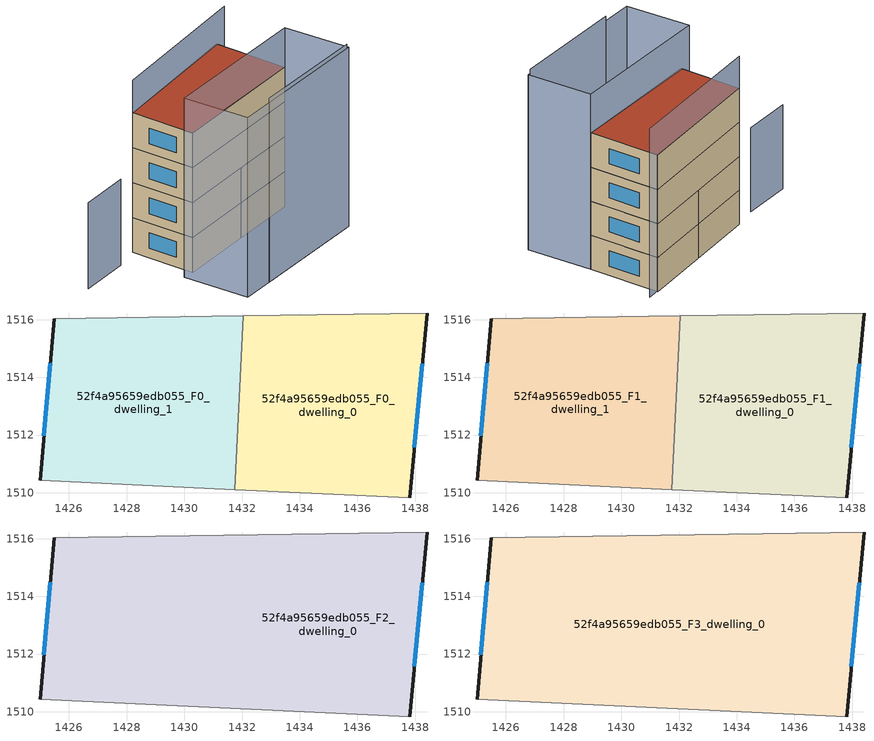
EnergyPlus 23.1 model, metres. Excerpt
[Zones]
52f4a95659edb055_F0_dwelling_0
 floor ground (EU_floor_Construction): 1438.41,1516.23 1437.81,1509.82 1431.75,1510.11 1432.03,1516.13 z0
 wall outside (EU_wall_Construction): 1437.81,1509.82 1438.41,1516.23 z0:3
 wall adiabatic (EU_wall_Construction): 1438.41,1516.23 1432.03,1516.13 / 1431.75,1510.11 1437.81,1509.82 z0:3
 wall to 52f4a95659edb055_F0_dwelling_1 (EU_wall_Construction): 1432.03,1516.13 1431.75,1510.11 z0:3
 window (EU_Window_Construction): 1437.97,1511.59 1438.24,1514.46 z0.83:2.17
52f4a95659edb055_F0_dwelling_1
 floor ground (EU_floor_Construction): 1432.03,1516.13 1431.75,1510.11 1425,1510.43 1425.5,1516.03 z0
 wall outside (EU_wall_Construction): 1425.5,1516.03 1425,1510.43 z0:3
 wall adiabatic (EU_wall_Construction): 1425,1510.43 1431.75,1510.11 / 1432.03,1516.13 1425.5,1516.03 z0:3
 window (EU_Window_Construction): 1425.36,1514.49 1425.14,1511.97 z0.83:2.17
52f4a95659edb055_F1_dwelling_0
 floor to 52f4a95659edb055_F0_dwelling_0 (EU_floor_Construction): 1438.41,1516.23 1437.81,1509.82 1431.75,1510.11 1432.03,1516.13 z3
 wall outside (EU_wall_Construction): 1437.81,1509.82 1438.41,1516.23 z3:6
 wall adiabatic (EU_wall_Construction): 1438.41,1516.23 1432.03,1516.13 / 1431.75,1510.11 1437.81,1509.82 z3:6
 wall to 52f4a95659edb055_F1_dwelling_1 (EU_wall_Construction): 1432.03,1516.13 1431.75,1510.11 z3:6
 window (EU_Window_Construction): 1437.97,1511.59 1438.24,1514.46 z3.83:5.17
52f4a95659edb055_F1_dwelling_1
 floor to 52f4a95659edb055_F0_dwelling_1 (EU_floor_Construction): 1432.03,1516.13 1431.75,1510.11 1425,1510.43 1425.5,1516.03 z3
 wall outside (EU_wall_Construction): 1425.5,1516.03 1425,1510.43 z3:6
 wall adiabatic (EU_wall_Construction): 1425,1510.43 1431.75,1510.11 / 1432.03,1516.13 1425.5,1516.03 z3:6
 window (EU_Window_Construction): 1425.36,1514.49 1425.14,1511.97 z3.83:5.17
52f4a95659edb055_F2_dwelling_0
 floor to 52f4a95659edb055_F1_dwelling_0 (EU_floor_Construction): 1438.41,1516.23 1437.81,1509.82 1431.75,1510.11 1432.03,1516.13 z6
 floor to 52f4a95659edb055_F1_dwelling_1 (EU_floor_Construction): 1432.03,1516.13 1431.75,1510.11 1425,1510.43 1425.5,1516.03 z6
 wall outside (EU_wall_Construction): 1437.81,1509.82 1438.41,1516.23 / 1425.5,1516.03 1425,1510.43 z6:9
 wall adiabatic (EU_wall_Construction): 1438.41,1516.23 1425.5,1516.03 / 1425,1510.43 1437.81,1509.82 z6:9
 window (EU_Window_Construction): 1437.97,1511.59 1438.24,1514.46 / 1425.36,1514.49 1425.14,1511.97 z6.83:8.17
52f4a95659edb055_F3_dwelling_0
 floor to 52f4a95659edb055_F2_dwelling_0 (EU_floor_Construction): 1438.41,1516.23 1437.81,1509.82 1425,1510.43 1425.5,1516.03 z9
 wall outside (EU_wall_Construction): 1437.81,1509.82 1438.41,1516.23 / 1425.5,1516.03 1425,1510.43 z9:12
 wall adiabatic (EU_wall_Construction): 1438.41,1516.23 1425.5,1516.03 / 1425,1510.43 1437.81,1509.82 z9:12
 window (EU_Window_Construction): 1437.97,1511.59 1438.24,1514.46 / 1425.36,1514.49 1425.14,1511.97 z9.83:11.17
 roof outside (EU_roof_Construction): 1437.81,1509.82 1438.41,1516.23 1425.5,1516.03 1425,1510.43 z12
shading: 1426.61,1504.63 1437.2,1504.02 z0:15.8; 1437.47,1504 1423.68,1504.8 / 1423.68,1504.8 1424.02,1510.62 / 1424.02,1510.62 1437.81,1509.82 / 1437.81,1509.82 1437.47,1504 z0:15.4; 1423.23,1515.72 1418.69,1515.93 z0:7.4; 1439.48,1516.14 1425.5,1516.03 z0:14.8
[Building]
EU S2 Campaign: North Axis=0; Terrain=City; Solar Distribution=FullExterior
[Site:Location]
Lyon-Bron: Latitude=45.75; Longitude=5; Time Zone=1; Elevation=198
[SizingPeriod:WeatherFileDays]
AnnualSizingPeriod: Begin Month=1; Begin Day of Month=1; End Month=12; End Day of Month=31; Day of Week for Start Day=Monday; Use Weather File Daylight Saving Period=No; Use Weather File Rain and Snow Indicators=No
[MATERIAL]
EU_InternalMass_Material: Roughness=MediumRough; Thickness=0.1; Conductivity=1; Density=1800; Specific Heat=900; Thermal Absorptance=0.9; Solar Absorptance=0.7; Visible Absorptance=0.7
[MATERIAL:NOMASS] Roughness=MediumRough; Thermal Absorptance=0.9; Solar Absorptance=0.7; Visible Absorptance=0.7
Name | Thermal Resistance
EU_wall_NoMass | 0.87146
EU_roof_NoMass | 0.842276
EU_floor_NoMass | 0.496999
[WINDOWMATERIAL:SIMPLEGLAZINGSYSTEM]
EU_Window_SimpleGlazing: UFactor=2.2525; Solar Heat Gain Coefficient=0.76; Visible Transmittance=0.76
[CONSTRUCTION]
EU_wall_Construction: EU_wall_NoMass
EU_roof_Construction: EU_roof_NoMass
EU_floor_Construction: EU_floor_NoMass
EU_Window_Construction: EU_Window_SimpleGlazing
EU_InternalMass_Construction: EU_InternalMass_Material
[ZONE] Type=1; Multiplier=1; Ceiling Height=autocalculate; Floor Area=autocalculate; Part of Total Floor Area=Yes
Name | Volume
52f4a95659edb055_F0_dwelling_0 | 115.978
52f4a95659edb055_F1_dwelling_0 | 115.977
52f4a95659edb055_F2_dwelling_0 | 231.942
52f4a95659edb055_F3_dwelling_0 | 231.946
52f4a95659edb055_F0_dwelling_1; 52f4a95659edb055_F1_dwelling_1 | 115.966
[INTERNALMASS] Construction=EU_InternalMass_Construction
Name | Zone or ZoneList | Surface Area
52f4a95659edb055_F0_dwelling_0_EU_InternalMass | 52f4a95659edb055_F0_dwelling_0 | 38.6589
52f4a95659edb055_F0_dwelling_1_EU_InternalMass | 52f4a95659edb055_F0_dwelling_1 | 38.6553
52f4a95659edb055_F1_dwelling_0_EU_InternalMass | 52f4a95659edb055_F1_dwelling_0 | 38.6589
52f4a95659edb055_F1_dwelling_1_EU_InternalMass | 52f4a95659edb055_F1_dwelling_1 | 38.6553
52f4a95659edb055_F2_dwelling_0_EU_InternalMass | 52f4a95659edb055_F2_dwelling_0 | 77.315
52f4a95659edb055_F3_dwelling_0_EU_InternalMass | 52f4a95659edb055_F3_dwelling_0 | 77.315
[OTHEREQUIPMENT] Fuel Type=Electricity; Design Level Calculation Method=Watts/Area; Power per Zone Floor Area=1; Fraction Latent=0; Fraction Radiant=0; Fraction Lost=0; Carbon Dioxide Generation Rate=0; EndUse Subcategory=EU_Step8_InternalGains
Name | Zone or ZoneList or Space or SpaceList | Schedule
EU_Step8_InternalGain_52f4a95659edb055_F0_dwelling_0_f000 | 52f4a95659edb055_F0_dwelling_0 | EU_Step8_GainSchedule_52f4a95659edb055_F0_dwelling_0_f000
EU_Step8_InternalGain_52f4a95659edb055_F0_dwelling_1_f000 | 52f4a95659edb055_F0_dwelling_1 | EU_Step8_GainSchedule_52f4a95659edb055_F0_dwelling_1_f000
EU_Step8_InternalGain_52f4a95659edb055_F1_dwelling_0_f000 | 52f4a95659edb055_F1_dwelling_0 | EU_Step8_GainSchedule_52f4a95659edb055_F1_dwelling_0_f000
EU_Step8_InternalGain_52f4a95659edb055_F1_dwelling_1_f000 | 52f4a95659edb055_F1_dwelling_1 | EU_Step8_GainSchedule_52f4a95659edb055_F1_dwelling_1_f000
EU_Step8_InternalGain_52f4a95659edb055_F2_dwelling_0_f000 | 52f4a95659edb055_F2_dwelling_0 | EU_Step8_GainSchedule_52f4a95659edb055_F2_dwelling_0_f000
EU_Step8_InternalGain_52f4a95659edb055_F3_dwelling_0_f000 | 52f4a95659edb055_F3_dwelling_0 | EU_Step8_GainSchedule_52f4a95659edb055_F3_dwelling_0_f000
[ZONEVENTILATION:DESIGNFLOWRATE] Schedule=EU_AlwaysOn; Design Flow Rate Calculation Method=AirChanges/Hour; Air Changes per Hour=0.425; Ventilation Type=Natural; Fan Pressure Rise=0; Fan Total Efficiency=1; Constant Term Coefficient=1; Temperature Term Coefficient=0; Velocity Term Coefficient=0; Velocity Squared Term Coefficient=0; Minimum Indoor Temperature=-100; Maximum Indoor Temperature=100; Delta Temperature=-100; Minimum Outdoor Temperature=-100; Maximum Outdoor Temperature=100; Maximum Wind Speed=40
Name | Zone or ZoneList or Space or SpaceList
EU_ConstantAir_52f4a95659edb055_F0_dwelling_0 | 52f4a95659edb055_F0_dwelling_0
EU_ConstantAir_52f4a95659edb055_F0_dwelling_1 | 52f4a95659edb055_F0_dwelling_1
EU_ConstantAir_52f4a95659edb055_F1_dwelling_0 | 52f4a95659edb055_F1_dwelling_0
EU_ConstantAir_52f4a95659edb055_F1_dwelling_1 | 52f4a95659edb055_F1_dwelling_1
EU_ConstantAir_52f4a95659edb055_F2_dwelling_0 | 52f4a95659edb055_F2_dwelling_0
EU_ConstantAir_52f4a95659edb055_F3_dwelling_0 | 52f4a95659edb055_F3_dwelling_0
[HVACTEMPLATE:THERMOSTAT] Constant Heating Setpoint=20; Constant Cooling Setpoint=50
EU_HeatOnly_52f4a95659edb055_F0_dwelling_0; EU_HeatOnly_52f4a95659edb055_F0_dwelling_1; EU_HeatOnly_52f4a95659edb055_F1_dwelling_0; EU_HeatOnly_52f4a95659edb055_F1_dwelling_1; EU_HeatOnly_52f4a95659edb055_F2_dwelling_0; EU_HeatOnly_52f4a95659edb055_F3_dwelling_0
[HVACTEMPLATE:ZONE:IDEALLOADSAIRSYSTEM] System Availability Schedule=EU_AlwaysOn; Maximum Heating Supply Air Temperature=50; Minimum Cooling Supply Air Temperature=13; Maximum Heating Supply Air Humidity Ratio=0.0156; Minimum Cooling Supply Air Humidity Ratio=0.0077; Heating Limit=NoLimit; Cooling Limit=NoLimit; Heating Availability Schedule=EU_AlwaysOn; Cooling Availability Schedule=EU_CoolingOff; Dehumidification Control Type=ConstantSensibleHeatRatio; Cooling Sensible Heat Ratio=0.7; Dehumidification Setpoint=60; Humidification Control Type=None; Humidification Setpoint=30; Outdoor Air Method=None; Outdoor Air Flow Rate per Person=0.00944; Outdoor Air Flow Rate per Zone Floor Area=0; Outdoor Air Flow Rate per Zone=0; Demand Controlled Ventilation Type=None; Outdoor Air Economizer Type=NoEconomizer; Heat Recovery Type=None; Sensible Heat Recovery Effectiveness=0.7; Latent Heat Recovery Effectiveness=0.65
Name | Template Thermostat
52f4a95659edb055_F0_dwelling_0 | EU_HeatOnly_52f4a95659edb055_F0_dwelling_0
52f4a95659edb055_F0_dwelling_1 | EU_HeatOnly_52f4a95659edb055_F0_dwelling_1
52f4a95659edb055_F1_dwelling_0 | EU_HeatOnly_52f4a95659edb055_F1_dwelling_0
52f4a95659edb055_F1_dwelling_1 | EU_HeatOnly_52f4a95659edb055_F1_dwelling_1
52f4a95659edb055_F2_dwelling_0 | EU_HeatOnly_52f4a95659edb055_F2_dwelling_0
52f4a95659edb055_F3_dwelling_0 | EU_HeatOnly_52f4a95659edb055_F3_dwelling_0
[SIZING:ZONE] Zone Cooling Design Supply Air Temperature Input Method=SupplyAirTemperature; Zone Cooling Design Supply Air Temperature=13; Zone Heating Design Supply Air Temperature Input Method=SupplyAirTemperature; Zone Heating Design Supply Air Temperature=50; Zone Cooling Design Supply Air Humidity Ratio=0.008; Zone Heating Design Supply Air Humidity Ratio=0.008; Cooling Design Air Flow Method=DesignDay; Cooling Design Air Flow Rate=0; Cooling Minimum Air Flow per Zone Floor Area=0.000762; Cooling Minimum Air Flow=0; Cooling Minimum Air Flow Fraction=0.2; Heating Design Air Flow Method=DesignDay; Heating Design Air Flow Rate=0; Heating Maximum Air Flow per Zone Floor Area=0.002032; Heating Maximum Air Flow=0.141576; Heating Maximum Air Flow Fraction=0.3; Account for Dedicated Outdoor Air System=No; Dedicated Outdoor Air System Control Strategy=NeutralSupplyAir; Dedicated Outdoor Air Low Setpoint Temperature for Design=autosize; Dedicated Outdoor Air High Setpoint Temperature for Design=autosize; Zone Load Sizing Method=Sensible Load Only No Latent Load; Zone Latent Cooling Design Supply Air Humidity Ratio Input Method=HumidityRatioDifference; Zone Cooling Design Supply Air Humidity Ratio Difference=0.005; Zone Latent Heating Design Supply Air Humidity Ratio Input Method=HumidityRatioDifference; Zone Humidification Design Supply Air Humidity Ratio Difference=0.005
52f4a95659edb055_F0_dwelling_0; 52f4a95659edb055_F0_dwelling_1; 52f4a95659edb055_F1_dwelling_0; 52f4a95659edb055_F1_dwelling_1; 52f4a95659edb055_F2_dwelling_0; 52f4a95659edb055_F3_dwelling_0
[SCHEDULE:CONSTANT]
Name | Hourly Value
EU_AlwaysOn | 1
EU_CoolingOff | 0
[SCHEDULE:FILE] Column Number=1; Rows to Skip at Top=0; Number of Hours of Data=8760; Column Separator=Comma; Interpolate to Timestep=No; Minutes per Item=60; Adjust Schedule for Daylight Savings=Yes
Name | File
EU_Step8_GainSchedule_52f4a95659edb055_F0_dwelling_0_f000 | ../../schedules/52f4a95659edb055/52f4a95659edb055_F0_dwelling_0_f000_gain.csv
EU_Step8_GainSchedule_52f4a95659edb055_F0_dwelling_1_f000 | ../../schedules/52f4a95659edb055/52f4a95659edb055_F0_dwelling_1_f000_gain.csv
EU_Step8_GainSchedule_52f4a95659edb055_F1_dwelling_0_f000 | ../../schedules/52f4a95659edb055/52f4a95659edb055_F1_dwelling_0_f000_gain.csv
EU_Step8_GainSchedule_52f4a95659edb055_F1_dwelling_1_f000 | ../../schedules/52f4a95659edb055/52f4a95659edb055_F1_dwelling_1_f000_gain.csv
EU_Step8_GainSchedule_52f4a95659edb055_F2_dwelling_0_f000 | ../../schedules/52f4a95659edb055/52f4a95659edb055_F2_dwelling_0_f000_gain.csv
EU_Step8_GainSchedule_52f4a95659edb055_F3_dwelling_0_f000 | ../../schedules/52f4a95659edb055/52f4a95659edb055_F3_dwelling_0_f000_gain.csv
